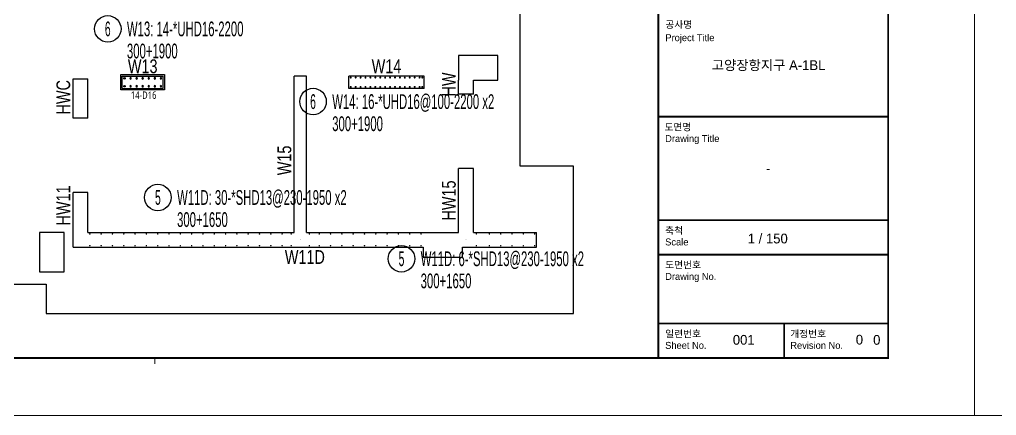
# Model space of a CAD drawing. Header units: millimetres. Extents: x 262481 to 2519995, y -394348 to 364571.
# Drawn here: x 448145 to 468010, y -351118 to -343064 of the extents above; entities that cross this region are included whole.
import ezdxf
from ezdxf.enums import TextEntityAlignment as Align

# ---------------------------------------------------------------- set-up
doc = ezdxf.new("R2010")
doc.units = ezdxf.units.MM
doc.header["$LTSCALE"] = 65
for name, color, linetype in [('BARR', 1, 'Continuous'), ('DIM', 7, 'Continuous'), ('LEADER', 7, 'Continuous'), ('RP_TAG', 7, 'Continuous'), ('TEXT-배근', 3, 'Continuous'), ('XREBAR', 1, 'Continuous')]:
    doc.layers.add(name, color=color, linetype=linetype)
doc.layers.add('벽부호', color=3, linetype='Continuous', lineweight=0)
doc.styles.add('RPWK1', font='arial.ttf', dxfattribs={"bigfont": 'whgtxt.shx'})
doc.styles.add('XRebarSheet', font='Hmkmrhd_0.ttf')
doc.styles.add('돋음', font='Dotum.ttf')
doc.styles.add('맑은고딕', font='malgun.ttf')

# ---------------------------------------------------------------- blocks, each defined once
blk = doc.blocks.new('dhs_sheet2e')
at = {"color": 30}
for p, q in [((73013.1, 6791.9), (81003.6, 6791.9)), ((73013.1, 5593.3), (81003.6, 5593.3)), ((73013.1, 3196.2), (81003.6, 3196.2))]:
    blk.add_line(p, q, dxfattribs=at)
at = {"color": 7}
blk.add_line((55508.9, 1997.6), (55508.9, 1797.9), dxfattribs=at)
blk.add_lwpolyline([(84000, 0), (84000, 59329.4), (0, 59329.4), (0, 0)], close=True, dxfattribs=at)
at = {"color": 30, "const_width": 64.9}
blk.add_lwpolyline([(81003.6, 57331.7), (2996.4, 57331.7), (2996.4, 1997.6), (81003.6, 1997.6)], close=True, dxfattribs=at)
for points in [[(73013.1, 1997.6), (73013.1, 57331.7)], [(73013.1, 10387.6), (81003.6, 10387.6)], [(73013.1, 6791.9), (81003.6, 6791.9)], [(73013.1, 5593.3), (81003.6, 5593.3)], [(73013.1, 3196.2), (81003.6, 3196.2)], [(77390.2, 1997.6), (77390.2, 3196.2)]]:
    blk.add_lwpolyline(points, dxfattribs=at)
at = {"color": 1, "ltscale": 2, "const_width": 1.87}
for points in [[(79725.1, 2916.8), (79725.1, 2355), (80286.9, 2355), (80286.9, 2916.8), (79725.1, 2916.8)], [(80321.3, 2916.8), (80321.3, 2355), (80883.1, 2355), (80883.1, 2916.8), (80321.3, 2916.8)]]:
    blk.add_lwpolyline(points, dxfattribs=at)
at = {"color": 7, "style": 'XRebarSheet'}
for s, height, p in [('공사명', 241.63, (73259, 13591.6)), ('Project Title', 241.632, (73259, 13135.1)), ('도면명', 241.63, (73225, 10028.1)), ('Drawing Title', 241.632, (73252.8, 9628.5)), ('축척', 241.63, (73252.8, 6432.3)), ('Scale', 241.63, (73252.8, 6032.8)), ('도면번호', 241.63, (73252.8, 5233.8)), ('Drawing No.', 241.632, (73252.8, 4834.2)), ('일련번호', 241.63, (73252.8, 2836.6)), ('개정번호', 241.63, (77602.3, 2836.6)), ('Sheet No.', 241.63, (73252.8, 2437.1)), ('Revision No.', 241.632, (77602.3, 2437.1))]:
    blk.add_text(s, height=height, dxfattribs=at).set_placement(p, align=Align.MIDDLE_LEFT)
blk = doc.blocks.new('ASGARAE')
at = {"color": 255, "xscale": 0.75, "yscale": 0.75, "zscale": 0.75}
blk.add_blockref('dhs_sheet2e', (0, -44497), dxfattribs=at)
at = {"color": 3, "style": 'XRebarSheet'}
for s, p in [('고양장항지구 A-1BL', (57636, -35358)), ('-', (57626, -38055)), ('1 / 150', (57614, -39878)), ('0', (60004, -42520)), ('0', (60456, -42526))]:
    blk.add_text(s, height=255, dxfattribs=at).set_placement(p, align=Align.MIDDLE)
blk.add_text('001', height=254.8, dxfattribs=at).set_placement((56703, -42652))
blk = doc.blocks.new('ZBZDBSTH')
at = {"color": 8, "linetype": 'ByBlock'}
blk.add_lwpolyline([(4205, -5455), (7105, -5455), (7105, -6055), (17830, -6055), (17830, -3055), (16745, -3055), (16745, 895), (17830, 895), (17830, 3895), (17145, 3895), (17145, 7635), (17830, 7635), (17830, 10635), (16395, 10635), (16395, 14375), (17830, 14375), (17830, 17375), (16395, 17375), (16395, 21325), (17830, 21325), (17830, 24325), (5265, 24325)], dxfattribs=at)
at = {"layer": 'DIM', "color": 5}
for p, q in [((16295, -805), (15495, -805)), ((15495, -805), (15495, -1305)), ((16295, -1305), (16295, -805)), ((7655, -1280), (7955, -1280)), ((7655, -2080), (7655, -1280)), ((7955, -2080), (7955, -1280)), ((8655, -1225), (9485, -1225)), ((8655, -1475), (8655, -1225)), ((9485, -1475), (9485, -1225)), ((12150, -4405), (12150, -1225)), ((12400, -1225), (12150, -1225)), ((12400, -4405), (12400, -1225)), ((14795, -1225), (13260, -1225)), ((13260, -1475), (13260, -1225)), ((14795, -1475), (14795, -1225)), ((15495, -1595), (15495, -1305)), ((15795, -1595), (15795, -1305)), ((15795, -1305), (16295, -1305)), ((8655, -1475), (9485, -1475)), ((14795, -1475), (13260, -1475)), ((15795, -1595), (15495, -1595)), ((7955, -2080), (7655, -2080)), ((15795, -3105), (15495, -3105)), ((15495, -4405), (15495, -3105)), ((15795, -4405), (15795, -3105)), ((7955, -3590), (7655, -3590)), ((7655, -4705), (7655, -3590)), ((7955, -4405), (7955, -3590)), ((7470, -4405), (6970, -4405)), ((6970, -4405), (6970, -5205)), ((7470, -5205), (7470, -4405)), ((7955, -4405), (12150, -4405)), ((12400, -4405), (15495, -4405)), ((15795, -4405), (17080, -4405)), ((17080, -4705), (17080, -4405)), ((7655, -4705), (14770, -4705)), ((14770, -4705), (14770, -4905)), ((15570, -4705), (17080, -4705)), ((15570, -4905), (15570, -4705)), ((14770, -4905), (15570, -4905)), ((6970, -5205), (7470, -5205))]:
    blk.add_line(p, q, dxfattribs=at)
blk = doc.blocks.new('BAR')
at = {"layer": 'BARR'}
h = blk.add_hatch(color=256, dxfattribs=at)
edge = h.paths.add_edge_path()
edge.add_arc((0, 0), 15, 0, 360)
blk.add_circle((0, 0), 15, dxfattribs=at)
blk = doc.blocks.new('*U2029', base_point=(450688.6662, -346683.5172))
at = {"layer": 'RP_TAG', "color": 0, "linetype": 'Continuous', "ltscale": 100}
blk.add_circle((450957.6662, -346683.5172), 270, dxfattribs=at)
at = {"layer": 'RP_TAG', "color": 0, "linetype": 'Continuous', "ltscale": 100, "style": 'RPWK1', "width": 0.5}
blk.add_text('5', height=300, dxfattribs=at).set_placement((450957.6662, -346683.5172), align=Align.MIDDLE_CENTER)
at = {"layer": 'RP_TAG', "color": 0, "linetype": 'Continuous', "ltscale": 100, "style": 'RPWK1', "width": 0.55}
for s, p in [('W11D: 30-*SHD13@230-1950 x2', (451347.6662, -346683.5172)), ('300+1650', (451347.6662, -347133.5172))]:
    blk.add_text(s, height=300, dxfattribs=at).set_placement(p, align=Align.MIDDLE_LEFT)
blk = doc.blocks.new('*U2030', base_point=(455642.6736, -347930.3197))
at = {"layer": 'RP_TAG', "color": 0, "linetype": 'Continuous', "ltscale": 100}
blk.add_circle((455911.6736, -347930.3197), 270, dxfattribs=at)
at = {"layer": 'RP_TAG', "color": 0, "linetype": 'Continuous', "ltscale": 100, "style": 'RPWK1', "width": 0.5}
blk.add_text('5', height=300, dxfattribs=at).set_placement((455911.6736, -347930.3197), align=Align.MIDDLE_CENTER)
at = {"layer": 'RP_TAG', "color": 0, "linetype": 'Continuous', "ltscale": 100, "style": 'RPWK1', "width": 0.55}
for s, p in [('W11D: 6-*SHD13@230-1950 x2', (456301.6736, -347930.3197)), ('300+1650', (456301.6736, -348380.3197))]:
    blk.add_text(s, height=300, dxfattribs=at).set_placement(p, align=Align.MIDDLE_LEFT)
blk = doc.blocks.new('*U2082', base_point=(453843.7923, -344733.2754))
at = {"layer": 'RP_TAG', "color": 0, "linetype": 'Continuous', "ltscale": 100}
blk.add_circle((454112.7923, -344733.2754), 270, dxfattribs=at)
at = {"layer": 'RP_TAG', "color": 0, "linetype": 'Continuous', "ltscale": 100, "style": 'RPWK1', "width": 0.5}
blk.add_text('6', height=300, dxfattribs=at).set_placement((454112.7923, -344733.2754), align=Align.MIDDLE_CENTER)
at = {"layer": 'RP_TAG', "color": 0, "linetype": 'Continuous', "ltscale": 100, "style": 'RPWK1', "width": 0.55}
for s, p in [('W14: 16-*UHD16@100-2200 x2', (454502.7923, -344733.2754)), ('300+1900', (454502.7923, -345183.2754))]:
    blk.add_text(s, height=300, dxfattribs=at).set_placement(p, align=Align.MIDDLE_LEFT)
blk = doc.blocks.new('*U2090', base_point=(449669.5372, -343254.6019))
at = {"layer": 'RP_TAG', "color": 0, "linetype": 'Continuous', "ltscale": 100}
blk.add_circle((449938.5372, -343254.6019), 270, dxfattribs=at)
at = {"layer": 'RP_TAG', "color": 0, "linetype": 'Continuous', "ltscale": 100, "style": 'RPWK1', "width": 0.5}
blk.add_text('6', height=300, dxfattribs=at).set_placement((449938.5372, -343254.6019), align=Align.MIDDLE_CENTER)
at = {"layer": 'RP_TAG', "color": 0, "linetype": 'Continuous', "ltscale": 100, "style": 'RPWK1', "width": 0.55}
for s, p in [('W13: 14-*UHD16-2200', (450328.5372, -343254.6019)), ('300+1900', (450328.5372, -343704.6019))]:
    blk.add_text(s, height=300, dxfattribs=at).set_placement(p, align=Align.MIDDLE_LEFT)
blk = doc.blocks.new('*U2114', base_point=(453854.0942, -347545.2259, 17.1429))
at = {"layer": 'RP_TAG', "color": 0, "linetype": 'Continuous', "ltscale": 100, "style": 'RPWK1'}
blk.add_text('+', height=26, dxfattribs=at).set_placement((453854.0942, -347545.2259, 34.2858), align=Align.MIDDLE_CENTER)
blk = doc.blocks.new('*U2134', base_point=(457224.0942, -347545.2259, 17.1429))
at = {"layer": 'RP_TAG', "color": 0, "linetype": 'Continuous', "ltscale": 100, "style": 'RPWK1'}
blk.add_text('+', height=26, dxfattribs=at).set_placement((457224.0942, -347545.2259, 34.2858), align=Align.MIDDLE_CENTER)

msp = doc.modelspace()

# ---------------------------------------------------------------- linework, layer by layer
at = {"layer": 'LEADER'}
msp.add_lwpolyline([(450204.1, -344495.2), (450204.1, -344185.2), (451094.1, -344185.2), (451094.1, -344495.2)], close=True, dxfattribs=at)
at = {"layer": 'XREBAR', "color": 171, "linetype": 'Continuous', "ltscale": 2.91412e-318, "const_width": 20}
for points in [[(454869.1, -344245.2, -1), (454889.1, -344245.2, -1), (454869.1, -344245.2)], [(454969.1, -344245.2, -1), (454989.1, -344245.2, -1), (454969.1, -344245.2)], [(455069.1, -344245.2, -1), (455089.1, -344245.2, -1), (455069.1, -344245.2)], [(455169.1, -344245.2, -1), (455189.1, -344245.2, -1), (455169.1, -344245.2)], [(455269.1, -344245.2, -1), (455289.1, -344245.2, -1), (455269.1, -344245.2)], [(455369.1, -344245.2, -1), (455389.1, -344245.2, -1), (455369.1, -344245.2)], [(455469.1, -344245.2, -1), (455489.1, -344245.2, -1), (455469.1, -344245.2)], [(455569.1, -344245.2, -1), (455589.1, -344245.2, -1), (455569.1, -344245.2)], [(455669.1, -344245.2, -1), (455689.1, -344245.2, -1), (455669.1, -344245.2)], [(455769.1, -344245.2, -1), (455789.1, -344245.2, -1), (455769.1, -344245.2)], [(455869.1, -344245.2, -1), (455889.1, -344245.2, -1), (455869.1, -344245.2)], [(455969.1, -344245.2, -1), (455989.1, -344245.2, -1), (455969.1, -344245.2)], [(456069.1, -344245.2, -1), (456089.1, -344245.2, -1), (456069.1, -344245.2)], [(456169.1, -344245.2, -1), (456189.1, -344245.2, -1), (456169.1, -344245.2)], [(456269.1, -344245.2, -1), (456289.1, -344245.2, -1), (456269.1, -344245.2)], [(456324.1, -344245.2, -1), (456344.1, -344245.2, -1), (456324.1, -344245.2)], [(454869.1, -344435.2, -1), (454889.1, -344435.2, -1), (454869.1, -344435.2)], [(454969.1, -344435.2, -1), (454989.1, -344435.2, -1), (454969.1, -344435.2)], [(455069.1, -344435.2, -1), (455089.1, -344435.2, -1), (455069.1, -344435.2)], [(455169.1, -344435.2, -1), (455189.1, -344435.2, -1), (455169.1, -344435.2)], [(455269.1, -344435.2, -1), (455289.1, -344435.2, -1), (455269.1, -344435.2)], [(455369.1, -344435.2, -1), (455389.1, -344435.2, -1), (455369.1, -344435.2)], [(455469.1, -344435.2, -1), (455489.1, -344435.2, -1), (455469.1, -344435.2)], [(455569.1, -344435.2, -1), (455589.1, -344435.2, -1), (455569.1, -344435.2)], [(455669.1, -344435.2, -1), (455689.1, -344435.2, -1), (455669.1, -344435.2)], [(455769.1, -344435.2, -1), (455789.1, -344435.2, -1), (455769.1, -344435.2)], [(455869.1, -344435.2, -1), (455889.1, -344435.2, -1), (455869.1, -344435.2)], [(455969.1, -344435.2, -1), (455989.1, -344435.2, -1), (455969.1, -344435.2)], [(456069.1, -344435.2, -1), (456089.1, -344435.2, -1), (456069.1, -344435.2)], [(456169.1, -344435.2, -1), (456189.1, -344435.2, -1), (456169.1, -344435.2)], [(456269.1, -344435.2, -1), (456289.1, -344435.2, -1), (456269.1, -344435.2)], [(456324.1, -344435.2, -1), (456344.1, -344435.2, -1), (456324.1, -344435.2)]]:
    msp.add_lwpolyline(points, format="xyb", dxfattribs=at)
at = {"layer": 'XREBAR', "color": 11, "linetype": 'Continuous', "ltscale": 6.3e-322, "const_width": 15}
for points in [[(449566.6, -347425.2, -1), (449581.6, -347425.2, -1), (449566.6, -347425.2)], [(449796.6, -347425.2, -1), (449811.6, -347425.2, -1), (449796.6, -347425.2)], [(450026.6, -347425.2, -1), (450041.6, -347425.2, -1), (450026.6, -347425.2)], [(450256.6, -347425.2, -1), (450271.6, -347425.2, -1), (450256.6, -347425.2)], [(450486.6, -347425.2, -1), (450501.6, -347425.2, -1), (450486.6, -347425.2)], [(450716.6, -347425.2, -1), (450731.6, -347425.2, -1), (450716.6, -347425.2)], [(450946.6, -347425.2, -1), (450961.6, -347425.2, -1), (450946.6, -347425.2)], [(451176.6, -347425.2, -1), (451191.6, -347425.2, -1), (451176.6, -347425.2)], [(451406.6, -347425.2, -1), (451421.6, -347425.2, -1), (451406.6, -347425.2)], [(451636.6, -347425.2, -1), (451651.6, -347425.2, -1), (451636.6, -347425.2)], [(451866.6, -347425.2, -1), (451881.6, -347425.2, -1), (451866.6, -347425.2)], [(452096.6, -347425.2, -1), (452111.6, -347425.2, -1), (452096.6, -347425.2)], [(452326.6, -347425.2, -1), (452341.6, -347425.2, -1), (452326.6, -347425.2)], [(452556.6, -347425.2, -1), (452571.6, -347425.2, -1), (452556.6, -347425.2)], [(452786.6, -347425.2, -1), (452801.6, -347425.2, -1), (452786.6, -347425.2)], [(453016.6, -347425.2, -1), (453031.6, -347425.2, -1), (453016.6, -347425.2)], [(453246.6, -347425.2, -1), (453261.6, -347425.2, -1), (453246.6, -347425.2)], [(453476.6, -347425.2, -1), (453491.6, -347425.2, -1), (453476.6, -347425.2)], [(453661.6, -347425.2, -1), (453676.6, -347425.2, -1), (453661.6, -347425.2)], [(454031.6, -347425.2, -1), (454046.6, -347425.2, -1), (454031.6, -347425.2)], [(454231.6, -347425.2, -1), (454246.6, -347425.2, -1), (454231.6, -347425.2)], [(454461.6, -347425.2, -1), (454476.6, -347425.2, -1), (454461.6, -347425.2)], [(454691.6, -347425.2, -1), (454706.6, -347425.2, -1), (454691.6, -347425.2)], [(454921.6, -347425.2, -1), (454936.6, -347425.2, -1), (454921.6, -347425.2)], [(455151.6, -347425.2, -1), (455166.6, -347425.2, -1), (455151.6, -347425.2)], [(455381.6, -347425.2, -1), (455396.6, -347425.2, -1), (455381.6, -347425.2)], [(455611.6, -347425.2, -1), (455626.6, -347425.2, -1), (455611.6, -347425.2)], [(455841.6, -347425.2, -1), (455856.6, -347425.2, -1), (455841.6, -347425.2)], [(456071.6, -347425.2, -1), (456086.6, -347425.2, -1), (456071.6, -347425.2)], [(456301.6, -347425.2, -1), (456316.6, -347425.2, -1), (456301.6, -347425.2)], [(457426.6, -347425.2, -1), (457441.6, -347425.2, -1), (457426.6, -347425.2)], [(457691.6, -347425.2, -1), (457706.6, -347425.2, -1), (457691.6, -347425.2)], [(457921.6, -347425.2, -1), (457936.6, -347425.2, -1), (457921.6, -347425.2)], [(458151.6, -347425.2, -1), (458166.6, -347425.2, -1), (458151.6, -347425.2)], [(458381.6, -347425.2, -1), (458396.6, -347425.2, -1), (458381.6, -347425.2)], [(458611.6, -347425.2, -1), (458626.6, -347425.2, -1), (458611.6, -347425.2)], [(449566.6, -347665.2, -1), (449581.6, -347665.2, -1), (449566.6, -347665.2)], [(449796.6, -347665.2, -1), (449811.6, -347665.2, -1), (449796.6, -347665.2)], [(450026.6, -347665.2, -1), (450041.6, -347665.2, -1), (450026.6, -347665.2)], [(450256.6, -347665.2, -1), (450271.6, -347665.2, -1), (450256.6, -347665.2)], [(450486.6, -347665.2, -1), (450501.6, -347665.2, -1), (450486.6, -347665.2)], [(450716.6, -347665.2, -1), (450731.6, -347665.2, -1), (450716.6, -347665.2)], [(450946.6, -347665.2, -1), (450961.6, -347665.2, -1), (450946.6, -347665.2)], [(451176.6, -347665.2, -1), (451191.6, -347665.2, -1), (451176.6, -347665.2)], [(451406.6, -347665.2, -1), (451421.6, -347665.2, -1), (451406.6, -347665.2)], [(451636.6, -347665.2, -1), (451651.6, -347665.2, -1), (451636.6, -347665.2)], [(451866.6, -347665.2, -1), (451881.6, -347665.2, -1), (451866.6, -347665.2)], [(452096.6, -347665.2, -1), (452111.6, -347665.2, -1), (452096.6, -347665.2)], [(452326.6, -347665.2, -1), (452341.6, -347665.2, -1), (452326.6, -347665.2)], [(452556.6, -347665.2, -1), (452571.6, -347665.2, -1), (452556.6, -347665.2)], [(452786.6, -347665.2, -1), (452801.6, -347665.2, -1), (452786.6, -347665.2)], [(453016.6, -347665.2, -1), (453031.6, -347665.2, -1), (453016.6, -347665.2)], [(453246.6, -347665.2, -1), (453261.6, -347665.2, -1), (453246.6, -347665.2)], [(453476.6, -347665.2, -1), (453491.6, -347665.2, -1), (453476.6, -347665.2)], [(453661.6, -347665.2, -1), (453676.6, -347665.2, -1), (453661.6, -347665.2)], [(454031.6, -347665.2, -1), (454046.6, -347665.2, -1), (454031.6, -347665.2)], [(454231.6, -347665.2, -1), (454246.6, -347665.2, -1), (454231.6, -347665.2)], [(454461.6, -347665.2, -1), (454476.6, -347665.2, -1), (454461.6, -347665.2)], [(454691.6, -347665.2, -1), (454706.6, -347665.2, -1), (454691.6, -347665.2)], [(454921.6, -347665.2, -1), (454936.6, -347665.2, -1), (454921.6, -347665.2)], [(455151.6, -347665.2, -1), (455166.6, -347665.2, -1), (455151.6, -347665.2)], [(455381.6, -347665.2, -1), (455396.6, -347665.2, -1), (455381.6, -347665.2)], [(455611.6, -347665.2, -1), (455626.6, -347665.2, -1), (455611.6, -347665.2)], [(455841.6, -347665.2, -1), (455856.6, -347665.2, -1), (455841.6, -347665.2)], [(456071.6, -347665.2, -1), (456086.6, -347665.2, -1), (456071.6, -347665.2)], [(456301.6, -347665.2, -1), (456316.6, -347665.2, -1), (456301.6, -347665.2)], [(457426.6, -347665.2, -1), (457441.6, -347665.2, -1), (457426.6, -347665.2)], [(457691.6, -347665.2, -1), (457706.6, -347665.2, -1), (457691.6, -347665.2)], [(457921.6, -347665.2, -1), (457936.6, -347665.2, -1), (457921.6, -347665.2)], [(458151.6, -347665.2, -1), (458166.6, -347665.2, -1), (458151.6, -347665.2)], [(458381.6, -347665.2, -1), (458396.6, -347665.2, -1), (458381.6, -347665.2)], [(458611.6, -347665.2, -1), (458626.6, -347665.2, -1), (458611.6, -347665.2)]]:
    msp.add_lwpolyline(points, format="xyb", dxfattribs=at)

# ---------------------------------------------------------------- block references
at = {"layer": 'BARR', "rotation": 270}
for p in [(450279.1, -344260.2), (450279.1, -344420.2)]:
    msp.add_blockref('BAR', p, dxfattribs=at)
at = {"layer": 'BARR', "xscale": -1, "rotation": 90}
for p in [(450402.4, -344260.2), (450525.8, -344260.2), (450649.1, -344260.2), (450772.4, -344260.2), (450895.8, -344260.2), (451019.1, -344260.2), (450402.4, -344420.2), (450525.8, -344420.2), (450649.1, -344420.2), (450772.4, -344420.2), (450895.8, -344420.2), (451019.1, -344420.2)]:
    msp.add_blockref('BAR', p, dxfattribs=at)
at = {"layer": 'DIM', "color": 7}
msp.add_blockref('ZBZDBSTH', (441579.1, -342990.2), dxfattribs=at)
at = {"layer": 'RP_TAG', "color": 171, "linetype": 'Continuous', "ltscale": 1.44556e-317}
for name, p in [('*U2090', (449669.5, -343254.6)), ('*U2082', (453843.8, -344733.3)), ('*U2134', (457224.1, -347545.2, 17.1))]:
    msp.add_blockref(name, p, dxfattribs=at)
at = {"layer": 'RP_TAG', "color": 11, "linetype": 'Continuous', "ltscale": 1.44556e-317}
for name, p in [('*U2029', (450688.7, -346683.5)), ('*U2114', (453854.1, -347545.2, 17.1)), ('*U2030', (455642.7, -347930.3))]:
    msp.add_blockref(name, p, dxfattribs=at)
at = {"layer": '벽부호', "color": 4, "xscale": 0.7799999967695227, "yscale": 0.7799999967695227, "zscale": 0.7799999967695227}
for p in [(418420.9, -316410.1), (467560.9, -316410.1)]:
    msp.add_blockref('ASGARAE', p, dxfattribs=at)

# ---------------------------------------------------------------- texts
at = {"layer": 'TEXT-배근', "style": '맑은고딕', "width": 0.8}
msp.add_text('14-D16', height=150, dxfattribs=at).set_placement((450668.5, -344602.4), align=Align.MIDDLE_CENTER)
at = {"layer": '벽부호', "style": '돋음', "width": 0.8}
for s, p in [('W13', (450649.1, -344015.2)), ('W14', (455606.6, -344015.2)), ('W11D', (453946.6, -347895.2))]:
    msp.add_text(s, height=280, dxfattribs=at).set_placement(p, align=Align.MIDDLE_CENTER)
for s, p in [('HW', (456874.1, -344385.2)), ('HWC', (449034.1, -344645.2)), ('W15', (453529.1, -345929.7)), ('HW11', (449034.1, -346845.3)), ('HW15', (456874.1, -346745.2))]:
    msp.add_text(s, height=280, rotation=90, dxfattribs=at).set_placement(p, align=Align.MIDDLE_CENTER)

doc.saveas('drawing.dxf')
